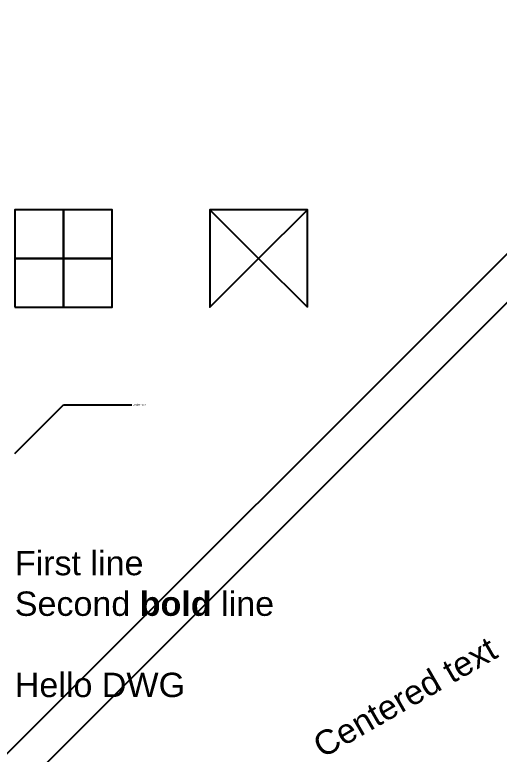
# Model space of a CAD drawing. Header units: millimetres. Extents: x -2 to 384, y -7 to 346.
# Drawn here: x 0 to 49.7, y 94.1 to 170 of the extents above; entities that cross this region are included whole.
import ezdxf
from ezdxf.enums import TextEntityAlignment as Align

# ---------------------------------------------------------------- set-up
doc = ezdxf.new("R2010")
doc.units = ezdxf.units.MM
doc.header["$MEASUREMENT"] = 0
doc.set_wipeout_variables(frame=1)
doc.styles.get("Standard").update_dxf_attribs({"font": 'Arial.ttf'})
doc.dimstyles.get("Standard").update_dxf_attribs({"dimtxt": 0.18, "dimasz": 0.18, "dimexe": 0.18, "dimexo": 0.0625, "dimgap": 0.09, "dimtad": 0, "dimtih": 1, "dimtoh": 1, "dimdec": 4, "dimzin": 0, "dimdsep": 46, "dimtxsty": 'Standard', "dimcen": 0.09, "dimadec": 0, "dimazin": 0, "dimtfac": 1, "dimtdec": 4, "dimtofl": 0, "dimtmove": 0, "dimatfit": 3, "dimfxl": 1, "dimtolj": 1, "dimtzin": 0, "dimarcsym": 0})

msp = doc.modelspace()

# ---------------------------------------------------------------- linework, layer by layer
msp.add_xline((0, 95), (0.707106781, 0.707106781))
msp.add_ray((0, 90), (0.707106781, 0.707106781))

# ---------------------------------------------------------------- texts
msp.add_text('Centered text', height=2.5, rotation=30).set_placement((40, 100), align=Align.MIDDLE_CENTER)
msp.add_text('Hello DWG', height=2.5).set_placement((0, 100))
at = {"insert": (12.09, 130), "char_height": 0.18, "attachment_point": 4}
msp.add_mtext('\\A1;Leader note', dxfattribs=at)
at = {"insert": (0, 115), "char_height": 2.5, "width": 40, "attachment_point": 1}
msp.add_mtext('First line\\PSecond {\\fArial|b1;bold} line', dxfattribs=at)

# ---------------------------------------------------------------- meshes
mesh = msp.add_polyface()
corners = [(20, 140), (30, 140), (30, 150), (20, 150), (25, 145, 6), (24.82483, 144.01629, 5.9597), (24.47449, 142.04886, 5.8791), (23.59865, 137.13029, 5.67759)]
mesh.append_faces([[corners[k] for k in face] for face in [(1, 2, 4), (2, 3, 4), (3, 0, 4)]])
mesh = msp.add_polymesh((3, 3))
for k, corner in enumerate([(0, 140), (5, 140, 1), (10, 140), (0, 145, 1), (5, 145, 3), (10, 145, 1), (0, 150), (5, 150, 1), (10, 150)]):
    mesh.set_mesh_vertex(divmod(k, 3), corner)

# ---------------------------------------------------------------- leaders
at = {"annotation_type": 0, "has_hookline": 1, "hookline_direction": 0, "text_width": 1.31341}
msp.add_leader([(0, 125), (5, 130), (12, 130)], dimstyle='Standard', dxfattribs=at)

# ---------------------------------------------------------------- next in the draw order: wipeouts: each hides what was drawn before it
msp.add_wipeout([(0, 160), (10, 160), (10, 170), (0, 170)])

doc.saveas('drawing.dxf')
